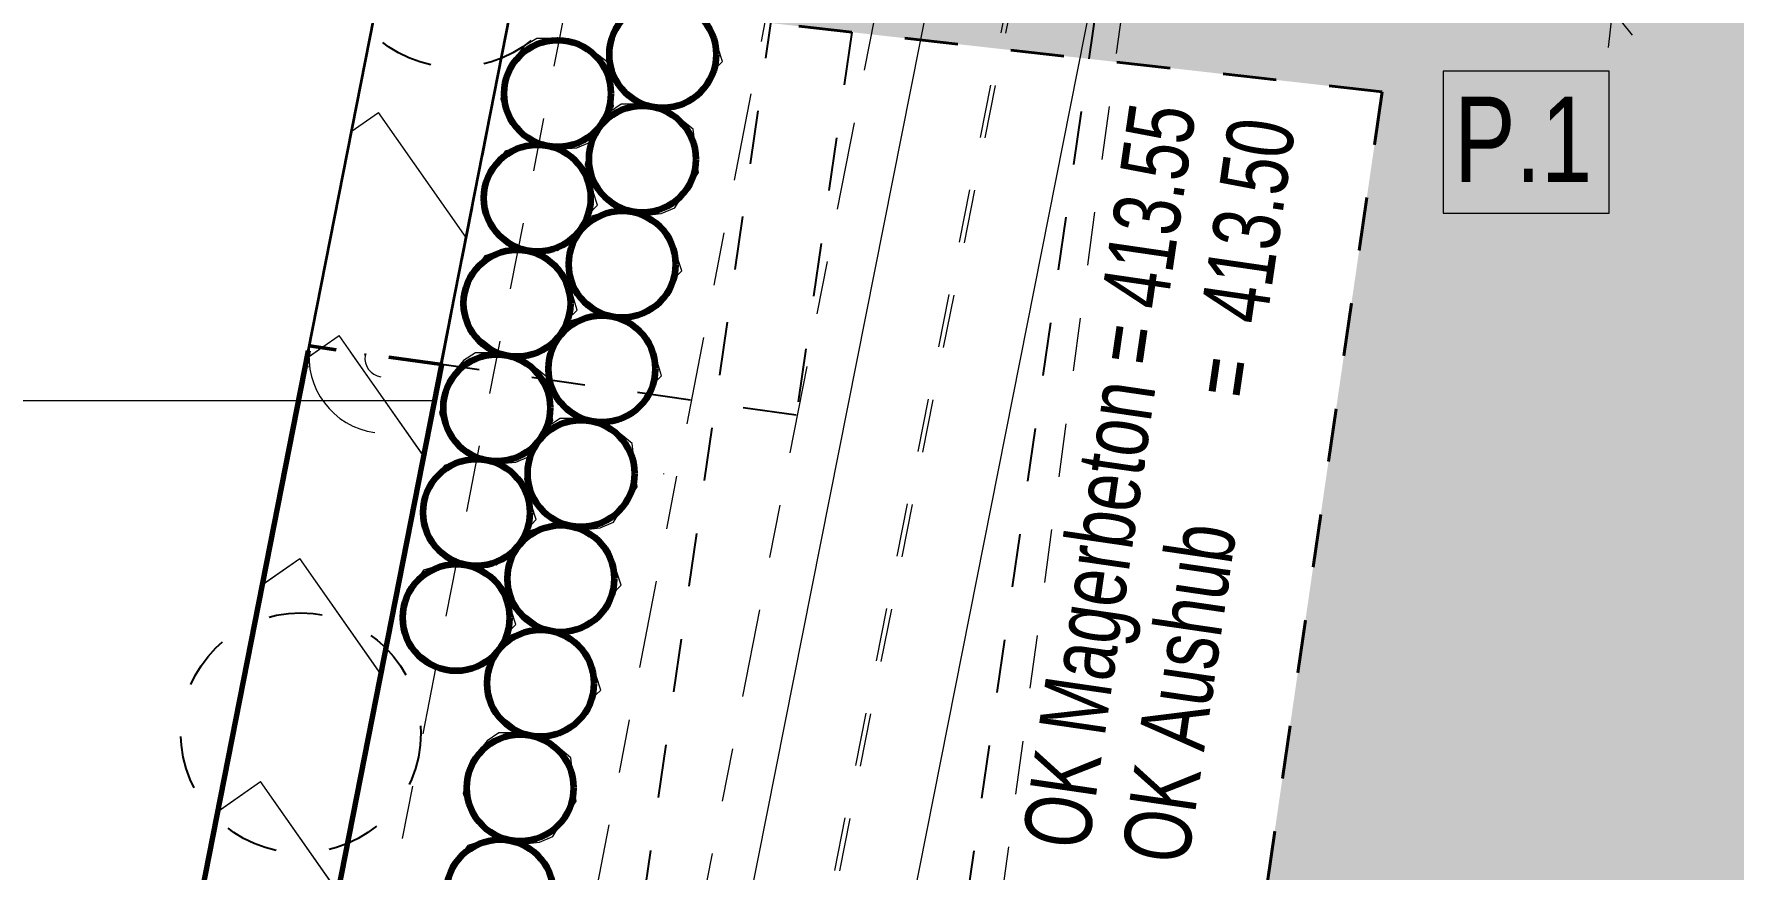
# Model space of a CAD drawing. Header units: metres. Extents: x 2681086.2 to 2681125.9, y 1225431.9 to 1225460.7.
# Drawn here: x 2681094.461 to 2681097.644, y 1225444.755 to 1225446.319 of the extents above; entities that cross this region are included whole.
import ezdxf

# ---------------------------------------------------------------- set-up
doc = ezdxf.new("R2010")
doc.units = ezdxf.units.M
doc.header["$PDMODE"] = 65
for name, pattern in [('ALL_S17', [0.025, 0, -0.025]), ('ALL_S19', [0.075, 0, -0.075]), ('AUSGEZOGEN', [0]), ('GETRENNT2_S10', [0.255, 0.125, -0.065, 0, -0.065]), ('STRICHLINIE_S4', [0.165, 0.125, -0.04]), ('STRICHPUNKT2_S11', [0.245, 0.165, -0.04, 0, -0.04]), ('VERDECKT2_S2', [0.09, 0.05, -0.04])]:
    doc.linetypes.add(name, pattern=pattern)
for name, color, linetype, lineweight in [('__4Kan_Schmutz_proj_Schraffur', 11, 'AUSGEZOGEN', 13), ('Beton Ansicht', 252, 'AUSGEZOGEN', 25), ('Beton geschnitten', 8, 'AUSGEZOGEN', 25), ('Beton verdeckt vorne', 252, 'STRICHLINIE_S4', 25), ('Design', 250, 'AUSGEZOGEN', 18), ('Stahl', 252, 'AUSGEZOGEN', 18), ('Standard', 7, 'AUSGEZOGEN', 13), ('Text Waende', 7, 'AUSGEZOGEN', 18), ('Vermassung Schnitte', 7, 'AUSGEZOGEN', 18)]:
    doc.layers.add(name, color=color, linetype=linetype, lineweight=lineweight)
doc.styles.add('ARIAL', font='arial.ttf')
doc.dimstyles.new('DIMSTYLE_3', dxfattribs={"dimtxt": 0.125, "dimasz": 0.25, "dimexe": 0, "dimexo": 0, "dimgap": 0.0625, "dimtad": 2, "dimrnd": 0.005, "dimzin": 4, "dimdsep": 46, "dimtxsty": 'ARIAL', "dimblk1": 'ALL_ML_PFEIL', "dimblk2": 'ALL_ML_PFEIL', "dimsah": 1, "dimcen": 0, "dimclrd": 7, "dimclre": 7, "dimclrt": 7, "dimadec": 0, "dimazin": 0, "dimtfac": 1, "dimtdec": 0, "dimtix": 1, "dimtmove": 2, "dimatfit": 3, "dimfxl": 0, "dimtzin": 0, "dimlwd": 0, "dimlwe": 18, "dimarcsym": 0})
doc.dimstyles.new('DIMSTYLE_7', dxfattribs={"dimtxt": 0.125, "dimasz": 0.14, "dimexe": 0, "dimexo": 0, "dimgap": 0.0625, "dimtad": 2, "dimdec": 1, "dimlfac": 100, "dimrnd": 0.5, "dimzin": 4, "dimdsep": 46, "dimtxsty": 'ARIAL', "dimblk1": 'ALL_ML_STRICH', "dimblk2": 'ALL_ML_STRICH', "dimsah": 1, "dimcen": 0, "dimclrd": 7, "dimclre": 7, "dimclrt": 7, "dimadec": 0, "dimazin": 0, "dimtfac": 1, "dimtdec": 0, "dimtix": 1, "dimtmove": 2, "dimatfit": 3, "dimfxl": 0, "dimtvp": 1.2, "dimtzin": 0, "dimlwd": 0, "dimlwe": 18, "dimarcsym": 0})
pattern_1 = [(35, (2680800.933, 1225000.674), (0.07367268, 0.41781854), [0.3, -0.3]), (125, (2680800.933, 1225000.674), (-0.41781854, 0.07367268), [0.3, -0.3])]

# ---------------------------------------------------------------- blocks, each defined once
blk = doc.blocks.new('ALL_ML_PFEIL')
at = {"color": 0, "linetype": 'ByBlock', "lineweight": -2}
for p, q in [((0, -0.5), (0, 0.5)), ((-1, 0), (0, 0)), ((0, 0), (-0.75, 0.1)), ((-0.75, -0.1), (-0.75, 0.1)), ((0, 0), (-0.75, -0.1))]:
    blk.add_line(p, q, dxfattribs=at)
blk = doc.blocks.new('*D5')
at = {"layer": 'DEFPOINTS', "color": 7, "linetype": 'AUSGEZOGEN', "lineweight": 18, "transparency": 16777216}
for p in [(2681093.875, 1225448.777), (2681092.824, 1225443.38), (2681094.696, 1225443.012)]:
    blk.add_point(p, dxfattribs=at)
at = {"layer": 'Vermassung Schnitte', "color": 7, "linetype": 'AUSGEZOGEN', "lineweight": -2, "transparency": 16777216}
for p, q in [((2681092.824, 1225443.38), (2681093.885, 1225448.775)), ((2681095.247, 1225448.507), (2681093.885, 1225448.775)), ((2681094.696, 1225443.012), (2681092.824, 1225443.38))]:
    blk.add_line(p, q, dxfattribs=at)
at = {"layer": 'Vermassung Schnitte', "color": 7, "linetype": 'AUSGEZOGEN', "lineweight": 18, "transparency": 16777216, "xscale": 0.25, "yscale": 0.25, "zscale": 0.25}
for p, rotation in [((2681093.885, 1225448.775), 78.8781), ((2681092.824, 1225443.38), 258.8781)]:
    blk.add_blockref('ALL_ML_PFEIL', p, dxfattribs=dict(at, rotation=rotation))
at = {"layer": 'Vermassung Schnitte', "color": 7, "linetype": 'AUSGEZOGEN', "lineweight": 18, "transparency": 16777216, "insert": (2681093.248, 1225446.106), "char_height": 0.125, "width": 0.4, "attachment_point": 5, "rotation": 78.8777, "style": 'ARIAL'}
blk.add_mtext('\\W0.80;\\A1;{\\A1;{5.50\\H0.082500;\\S^ ;}}', dxfattribs=at)
blk = doc.blocks.new('ALL_ML_STRICH')
at = {"color": 0, "linetype": 'ByBlock', "lineweight": -2}
for p, q in [((0, -0.5), (0, 0.5)), ((-0.3, -0.3), (0.3, 0.3)), ((-1, 0), (0.5, 0))]:
    blk.add_line(p, q, dxfattribs=at)
blk = doc.blocks.new('*D27')
at = {"layer": 'DEFPOINTS', "color": 7, "linetype": 'AUSGEZOGEN', "lineweight": 18, "transparency": 16777216}
for p in [(2681097.377, 1225446.67), (2681097.418, 1225446.364), (2681097.426, 1225446.363)]:
    blk.add_point(p, dxfattribs=at)
at = {"layer": 'Vermassung Schnitte', "color": 7, "linetype": 'AUSGEZOGEN', "lineweight": -2, "transparency": 16777216}
for p, q in [((2681097.418, 1225446.364), (2681097.451, 1225446.662)), ((2681097.451, 1225446.662), (2681097.451, 1225446.662)), ((2681097.418, 1225446.364), (2681097.418, 1225446.364))]:
    blk.add_line(p, q, dxfattribs=at)
at = {"layer": 'Vermassung Schnitte', "color": 7, "linetype": 'AUSGEZOGEN', "lineweight": 18, "transparency": 16777216, "xscale": 0.14, "yscale": 0.14, "zscale": 0.14}
for p, rotation in [((2681097.451, 1225446.662), 83.60139999999998), ((2681097.418, 1225446.364), 263.6014000000001)]:
    blk.add_blockref('ALL_ML_STRICH', p, dxfattribs=dict(at, rotation=rotation))
at = {"layer": 'Vermassung Schnitte', "color": 7, "linetype": 'AUSGEZOGEN', "lineweight": 18, "transparency": 16777216, "insert": (2681097.325, 1225446.521), "char_height": 0.125, "width": 0.4, "attachment_point": 5, "rotation": 83.6041, "style": 'ARIAL'}
blk.add_mtext('\\W0.80;\\A1;{\\A1;{30\\H0.082500;\\S^ ;}}', dxfattribs=at)

msp = doc.modelspace()

# ---------------------------------------------------------------- hatches: boundary and pattern name
at = {"layer": '__4Kan_Schmutz_proj_Schraffur', "linetype": 'AUSGEZOGEN', "lineweight": 25, "transparency": 33554687}
h = msp.add_hatch(color=254, dxfattribs=at)
h.paths.add_polyline_path([(2681100.281, 1225437.584), (2681101.461, 1225445.709), (2681101.646, 1225446.977), (2681095.608, 1225447.654), (2681095.361, 1225446.394), (2681096.987, 1225446.211), (2681096.011, 1225439.495), (2681093.741, 1225439.824), (2681093.364, 1225438.585)])
h.paths.add_polyline_path([(2681099.475, 1225438.994), (2681097.001, 1225439.352), (2681097.981, 1225446.1), (2681100.467, 1225445.821)], flags=16)
at = {"layer": 'Beton Ansicht', "linetype": 'AUSGEZOGEN', "lineweight": 13, "transparency": 33554687}
h = msp.add_hatch(dxfattribs=at)
h.set_pattern_fill('MUSTER', color=251, scale=0.3, angle=35, style=0, pattern_type=2)
h.set_pattern_definition(pattern_1)
h.paths.add_polyline_path([(2681091.008, 1225436.059), (2681090.965, 1225435.762), (2681092.44, 1225435.552), (2681094.664, 1225442.852), (2681096.816, 1225453.797), (2681096.601, 1225453.994), (2681094.516, 1225443.396), (2681092.228, 1225435.885)], flags=0)
at = {"layer": 'Beton Ansicht', "linetype": 'AUSGEZOGEN', "lineweight": 18, "transparency": 33554687}
h = msp.add_hatch(dxfattribs=at)
h.set_pattern_fill('MUSTER', color=2, scale=0.3, angle=35, style=0, pattern_type=2)
h.set_pattern_definition(pattern_1)
h.paths.add_polyline_path([(2681093.702, 1225440.721), (2681093.689, 1225440.67), (2681093.987, 1225440.627), (2681094.665, 1225442.852), (2681095.225, 1225445.7), (2681094.978, 1225445.735), (2681094.975, 1225445.726), (2681094.517, 1225443.396)], flags=0)

# ---------------------------------------------------------------- linework, layer by layer
at = {"layer": 'Beton Ansicht', "color": 251, "linetype": 'AUSGEZOGEN', "lineweight": 35, "transparency": 33554687}
for p, q in [((2681096.601, 1225453.994), (2681094.516, 1225443.396)), ((2681094.664, 1225442.852), (2681096.816, 1225453.797))]:
    msp.add_line(p, q, dxfattribs=at)
at = {"layer": 'Beton Ansicht', "color": 2, "linetype": 'AUSGEZOGEN', "lineweight": 70, "transparency": 33554687}
for p, q in [((2681094.975, 1225445.726), (2681094.517, 1225443.396)), ((2681094.665, 1225442.852), (2681095.225, 1225445.7))]:
    msp.add_line(p, q, dxfattribs=at)
at = {"layer": 'Beton Ansicht', "color": 7, "linetype": 'VERDECKT2_S2', "lineweight": 25, "transparency": 33554687}
msp.add_line((2681095.225, 1225445.7), (2681094.977, 1225445.735), dxfattribs=at)
at = {"layer": 'Beton Ansicht', "color": 2, "linetype": 'VERDECKT2_S2', "lineweight": 50, "transparency": 33554687}
msp.add_line((2681095.225, 1225445.7), (2681094.977, 1225445.735), dxfattribs=at)
at = {"layer": 'Beton Ansicht', "color": 251, "linetype": 'VERDECKT2_S2', "lineweight": 25, "transparency": 33554687}
for centre in [(2681095.251, 1225446.482), (2681094.961, 1225445.01)]:
    msp.add_circle(centre, 0.225, dxfattribs=at)
at = {"layer": 'Beton geschnitten', "color": 7, "linetype": 'ALL_S17', "lineweight": 25, "transparency": 33554687}
for p, q in [((2681095.225, 1225445.7), (2681095.485, 1225447.029)), ((2681096.022, 1225446.521), (2681095.889, 1225445.605)), ((2681096.022, 1225446.521), (2681095.889, 1225445.605)), ((2681095.889, 1225445.605), (2681095.225, 1225445.7))]:
    msp.add_line(p, q, dxfattribs=at)
at = {"layer": 'Beton geschnitten', "transparency": 33554687}
msp.add_line((2681095.082, 1225445.721), (2681095.081, 1225445.717), dxfattribs=at)
at = {"layer": 'Beton verdeckt vorne', "color": 7, "linetype": 'VERDECKT2_S2', "lineweight": 25, "transparency": 33554687}
for p, q in [((2681095.932, 1225446.967), (2681094.797, 1225439.151)), ((2681096.509, 1225446.768), (2681095.391, 1225439.067))]:
    msp.add_line(p, q, dxfattribs=at)
at = {"layer": 'Design', "color": 200, "linetype": 'GETRENNT2_S10', "lineweight": 18, "transparency": 33554687}
msp.add_line((2681094.78, 1225442.923), (2681096.914, 1225453.778), dxfattribs=at)
at = {"layer": 'Design', "color": 7, "linetype": 'ALL_S19', "lineweight": 13, "transparency": 33554687}
msp.add_line((2681096.529, 1225446.58), (2681095.547, 1225439.349), dxfattribs=at)
at = {"layer": 'Design', "color": 7, "linetype": 'AUSGEZOGEN', "lineweight": 13, "transparency": 33554687}
for p, q in [((2681094.966, 1225445.698), (2681094.977, 1225445.696)), ((2681095.641, 1225445.495), (2681095.641, 1225445.496))]:
    msp.add_line(p, q, dxfattribs=at)
at = {"layer": 'Design', "color": 7, "linetype": 'VERDECKT2_S2', "lineweight": 13, "transparency": 33554687}
for points in [[(2681095.547, 1225446.328), (2681095.541, 1225446.302), (2681095.537, 1225446.274), (2681095.542, 1225446.248), (2681095.555, 1225446.225), (2681095.577, 1225446.21), (2681095.599, 1225446.193), (2681095.624, 1225446.183), (2681095.65, 1225446.185), (2681095.676, 1225446.183), (2681095.696, 1225446.199), (2681095.714, 1225446.219), (2681095.729, 1225446.239), (2681095.741, 1225446.262), (2681095.741, 1225446.289), (2681095.738, 1225446.316), (2681095.725, 1225446.336)], [(2681095.734, 1225446.251), (2681095.751, 1225446.268), (2681095.743, 1225446.293), (2681095.735, 1225446.315), (2681095.723, 1225446.338)], [(2681095.524, 1225446.262), (2681095.508, 1225446.284), (2681095.485, 1225446.296), (2681095.458, 1225446.306), (2681095.43, 1225446.311), (2681095.403, 1225446.311), (2681095.38, 1225446.297), (2681095.363, 1225446.276), (2681095.354, 1225446.249), (2681095.342, 1225446.225), (2681095.336, 1225446.198), (2681095.344, 1225446.174), (2681095.355, 1225446.15), (2681095.373, 1225446.132), (2681095.397, 1225446.119), (2681095.424, 1225446.11), (2681095.451, 1225446.104), (2681095.478, 1225446.106), (2681095.503, 1225446.117), (2681095.517, 1225446.14), (2681095.533, 1225446.161), (2681095.547, 1225446.184), (2681095.543, 1225446.21), (2681095.541, 1225446.238), (2681095.538, 1225446.265), (2681095.517, 1225446.281), (2681095.494, 1225446.295), (2681095.468, 1225446.303), (2681095.455, 1225446.307)], [(2681095.682, 1225446.139), (2681095.667, 1225446.161), (2681095.643, 1225446.172), (2681095.616, 1225446.183), (2681095.589, 1225446.188), (2681095.561, 1225446.188), (2681095.539, 1225446.173), (2681095.521, 1225446.152), (2681095.513, 1225446.126), (2681095.5, 1225446.102), (2681095.494, 1225446.075), (2681095.502, 1225446.05), (2681095.513, 1225446.027), (2681095.531, 1225446.009), (2681095.556, 1225445.996), (2681095.582, 1225445.987), (2681095.609, 1225445.98), (2681095.636, 1225445.983), (2681095.662, 1225445.994), (2681095.676, 1225446.017), (2681095.691, 1225446.038), (2681095.706, 1225446.06), (2681095.701, 1225446.087), (2681095.699, 1225446.114), (2681095.696, 1225446.141), (2681095.675, 1225446.158), (2681095.653, 1225446.172), (2681095.626, 1225446.179), (2681095.613, 1225446.184)], [(2681095.5, 1225445.981), (2681095.517, 1225445.999), (2681095.509, 1225446.024), (2681095.501, 1225446.046), (2681095.489, 1225446.068), (2681095.472, 1225446.089), (2681095.449, 1225446.102), (2681095.421, 1225446.108), (2681095.393, 1225446.111), (2681095.367, 1225446.107), (2681095.344, 1225446.1), (2681095.329, 1225446.078), (2681095.313, 1225446.059), (2681095.306, 1225446.032), (2681095.303, 1225446.005), (2681095.308, 1225445.979), (2681095.321, 1225445.956), (2681095.343, 1225445.94), (2681095.364, 1225445.924), (2681095.389, 1225445.914), (2681095.415, 1225445.915), (2681095.442, 1225445.914), (2681095.462, 1225445.929), (2681095.48, 1225445.949), (2681095.495, 1225445.97), (2681095.506, 1225445.993), (2681095.506, 1225446.02), (2681095.503, 1225446.047), (2681095.491, 1225446.067), (2681095.479, 1225446.085)], [(2681095.658, 1225445.858), (2681095.675, 1225445.876), (2681095.667, 1225445.9), (2681095.659, 1225445.923), (2681095.647, 1225445.945), (2681095.63, 1225445.966), (2681095.607, 1225445.978), (2681095.58, 1225445.985), (2681095.551, 1225445.987), (2681095.525, 1225445.984), (2681095.502, 1225445.977), (2681095.487, 1225445.955), (2681095.471, 1225445.935), (2681095.465, 1225445.909), (2681095.461, 1225445.882), (2681095.466, 1225445.856), (2681095.479, 1225445.832), (2681095.501, 1225445.817), (2681095.522, 1225445.801), (2681095.547, 1225445.79), (2681095.573, 1225445.792), (2681095.6, 1225445.791), (2681095.62, 1225445.806), (2681095.638, 1225445.826), (2681095.653, 1225445.847), (2681095.665, 1225445.87), (2681095.664, 1225445.897), (2681095.662, 1225445.923), (2681095.649, 1225445.943), (2681095.637, 1225445.962)], [(2681095.461, 1225445.785), (2681095.479, 1225445.802), (2681095.471, 1225445.827), (2681095.463, 1225445.85), (2681095.451, 1225445.872), (2681095.434, 1225445.893), (2681095.411, 1225445.905), (2681095.383, 1225445.912), (2681095.355, 1225445.914), (2681095.329, 1225445.911), (2681095.306, 1225445.904), (2681095.291, 1225445.882), (2681095.275, 1225445.862), (2681095.268, 1225445.836), (2681095.265, 1225445.809), (2681095.269, 1225445.783), (2681095.283, 1225445.759), (2681095.305, 1225445.744), (2681095.326, 1225445.728), (2681095.351, 1225445.717), (2681095.377, 1225445.719), (2681095.403, 1225445.718), (2681095.424, 1225445.733), (2681095.441, 1225445.753), (2681095.456, 1225445.774), (2681095.468, 1225445.797), (2681095.468, 1225445.823), (2681095.465, 1225445.85), (2681095.453, 1225445.87), (2681095.441, 1225445.889)], [(2681095.62, 1225445.662), (2681095.637, 1225445.679), (2681095.629, 1225445.704), (2681095.621, 1225445.726), (2681095.609, 1225445.749), (2681095.592, 1225445.77), (2681095.569, 1225445.782), (2681095.542, 1225445.789), (2681095.513, 1225445.791), (2681095.487, 1225445.788), (2681095.464, 1225445.781), (2681095.449, 1225445.758), (2681095.433, 1225445.739), (2681095.427, 1225445.713), (2681095.423, 1225445.685), (2681095.428, 1225445.659), (2681095.441, 1225445.636), (2681095.463, 1225445.621), (2681095.484, 1225445.604), (2681095.509, 1225445.594), (2681095.535, 1225445.596), (2681095.562, 1225445.594), (2681095.582, 1225445.61), (2681095.6, 1225445.63), (2681095.615, 1225445.65), (2681095.627, 1225445.673), (2681095.626, 1225445.7), (2681095.624, 1225445.727), (2681095.611, 1225445.747), (2681095.599, 1225445.765)], [(2681095.41, 1225445.673), (2681095.394, 1225445.695), (2681095.371, 1225445.707), (2681095.343, 1225445.717), (2681095.316, 1225445.722), (2681095.288, 1225445.722), (2681095.266, 1225445.708), (2681095.249, 1225445.687), (2681095.24, 1225445.66), (2681095.228, 1225445.636), (2681095.221, 1225445.609), (2681095.23, 1225445.585), (2681095.241, 1225445.561), (2681095.259, 1225445.543), (2681095.283, 1225445.53), (2681095.309, 1225445.521), (2681095.336, 1225445.515), (2681095.364, 1225445.517), (2681095.389, 1225445.528), (2681095.403, 1225445.551), (2681095.418, 1225445.572), (2681095.433, 1225445.595), (2681095.428, 1225445.621), (2681095.426, 1225445.649), (2681095.423, 1225445.676), (2681095.403, 1225445.692), (2681095.38, 1225445.706), (2681095.353, 1225445.714), (2681095.341, 1225445.718)], [(2681095.568, 1225445.55), (2681095.552, 1225445.572), (2681095.529, 1225445.583), (2681095.502, 1225445.594), (2681095.474, 1225445.599), (2681095.447, 1225445.599), (2681095.424, 1225445.584), (2681095.407, 1225445.563), (2681095.398, 1225445.537), (2681095.386, 1225445.513), (2681095.38, 1225445.486), (2681095.388, 1225445.461), (2681095.399, 1225445.438), (2681095.417, 1225445.42), (2681095.441, 1225445.407), (2681095.468, 1225445.398), (2681095.495, 1225445.391), (2681095.522, 1225445.394), (2681095.547, 1225445.405), (2681095.561, 1225445.428), (2681095.577, 1225445.449), (2681095.591, 1225445.471), (2681095.587, 1225445.498), (2681095.585, 1225445.525), (2681095.582, 1225445.552), (2681095.561, 1225445.569), (2681095.538, 1225445.583), (2681095.512, 1225445.59), (2681095.499, 1225445.595)], [(2681095.385, 1225445.392), (2681095.402, 1225445.41), (2681095.394, 1225445.435), (2681095.386, 1225445.457), (2681095.374, 1225445.479), (2681095.358, 1225445.5), (2681095.334, 1225445.513), (2681095.307, 1225445.519), (2681095.279, 1225445.522), (2681095.252, 1225445.518), (2681095.23, 1225445.511), (2681095.214, 1225445.489), (2681095.198, 1225445.47), (2681095.192, 1225445.443), (2681095.188, 1225445.416), (2681095.193, 1225445.39), (2681095.206, 1225445.367), (2681095.228, 1225445.351), (2681095.25, 1225445.335), (2681095.275, 1225445.325), (2681095.301, 1225445.326), (2681095.327, 1225445.325), (2681095.347, 1225445.34), (2681095.365, 1225445.36), (2681095.38, 1225445.381), (2681095.392, 1225445.404), (2681095.392, 1225445.431), (2681095.389, 1225445.458), (2681095.376, 1225445.478), (2681095.365, 1225445.496)], [(2681095.544, 1225445.269), (2681095.561, 1225445.287), (2681095.553, 1225445.311), (2681095.545, 1225445.334), (2681095.533, 1225445.356), (2681095.516, 1225445.377), (2681095.493, 1225445.389), (2681095.465, 1225445.396), (2681095.437, 1225445.398), (2681095.411, 1225445.395), (2681095.388, 1225445.388), (2681095.373, 1225445.366), (2681095.357, 1225445.346), (2681095.35, 1225445.32), (2681095.347, 1225445.293), (2681095.352, 1225445.267), (2681095.365, 1225445.243), (2681095.387, 1225445.228), (2681095.408, 1225445.212), (2681095.433, 1225445.201), (2681095.459, 1225445.203), (2681095.486, 1225445.202), (2681095.506, 1225445.217), (2681095.524, 1225445.237), (2681095.539, 1225445.258), (2681095.55, 1225445.281), (2681095.55, 1225445.308), (2681095.547, 1225445.334), (2681095.535, 1225445.354), (2681095.523, 1225445.373)], [(2681095.347, 1225445.196), (2681095.364, 1225445.213), (2681095.356, 1225445.238), (2681095.348, 1225445.261), (2681095.336, 1225445.283), (2681095.319, 1225445.304), (2681095.296, 1225445.316), (2681095.269, 1225445.323), (2681095.241, 1225445.325), (2681095.214, 1225445.322), (2681095.191, 1225445.315), (2681095.176, 1225445.293), (2681095.16, 1225445.273), (2681095.154, 1225445.247), (2681095.15, 1225445.22), (2681095.155, 1225445.194), (2681095.168, 1225445.17), (2681095.19, 1225445.155), (2681095.212, 1225445.139), (2681095.236, 1225445.128), (2681095.262, 1225445.13), (2681095.289, 1225445.129), (2681095.309, 1225445.144), (2681095.327, 1225445.164), (2681095.342, 1225445.185), (2681095.354, 1225445.208), (2681095.354, 1225445.234), (2681095.351, 1225445.261), (2681095.338, 1225445.281), (2681095.327, 1225445.3)], [(2681095.505, 1225445.073), (2681095.523, 1225445.09), (2681095.515, 1225445.115), (2681095.507, 1225445.137), (2681095.495, 1225445.16), (2681095.478, 1225445.181), (2681095.455, 1225445.193), (2681095.427, 1225445.2), (2681095.399, 1225445.202), (2681095.373, 1225445.199), (2681095.35, 1225445.192), (2681095.335, 1225445.169), (2681095.319, 1225445.15), (2681095.312, 1225445.124), (2681095.309, 1225445.096), (2681095.313, 1225445.07), (2681095.327, 1225445.047), (2681095.349, 1225445.032), (2681095.37, 1225445.015), (2681095.395, 1225445.005), (2681095.421, 1225445.007), (2681095.447, 1225445.005), (2681095.468, 1225445.021), (2681095.485, 1225445.041), (2681095.5, 1225445.061), (2681095.512, 1225445.084), (2681095.512, 1225445.111), (2681095.509, 1225445.138), (2681095.497, 1225445.158), (2681095.485, 1225445.176)], [(2681095.454, 1225444.961), (2681095.438, 1225444.983), (2681095.415, 1225444.994), (2681095.387, 1225445.005), (2681095.36, 1225445.01), (2681095.332, 1225445.01), (2681095.31, 1225444.995), (2681095.293, 1225444.974), (2681095.284, 1225444.948), (2681095.272, 1225444.924), (2681095.265, 1225444.897), (2681095.274, 1225444.872), (2681095.285, 1225444.849), (2681095.303, 1225444.831), (2681095.327, 1225444.818), (2681095.353, 1225444.809), (2681095.38, 1225444.802), (2681095.408, 1225444.805), (2681095.433, 1225444.816), (2681095.447, 1225444.839), (2681095.462, 1225444.86), (2681095.477, 1225444.882), (2681095.472, 1225444.909), (2681095.47, 1225444.936), (2681095.467, 1225444.963), (2681095.447, 1225444.98), (2681095.424, 1225444.994), (2681095.397, 1225445.001), (2681095.385, 1225445.006)], [(2681095.43, 1225444.745), (2681095.418, 1225444.767), (2681095.402, 1225444.788), (2681095.378, 1225444.8), (2681095.351, 1225444.807), (2681095.323, 1225444.809), (2681095.296, 1225444.806), (2681095.274, 1225444.799), (2681095.258, 1225444.777), (2681095.242, 1225444.757), (2681095.236, 1225444.731)], [(2681095.433, 1225444.745), (2681095.42, 1225444.765), (2681095.409, 1225444.784)]]:
    msp.add_lwpolyline(points, dxfattribs=at)
at = {"layer": 'Design', "color": 52, "linetype": 'AUSGEZOGEN', "lineweight": 100, "transparency": 33554687}
for centre in [(2681095.639, 1225446.281), (2681095.442, 1225446.208), (2681095.601, 1225446.085), (2681095.404, 1225446.012), (2681095.563, 1225445.888), (2681095.366, 1225445.815), (2681095.525, 1225445.692), (2681095.328, 1225445.619), (2681095.486, 1225445.496), (2681095.29, 1225445.423), (2681095.448, 1225445.299), (2681095.252, 1225445.226), (2681095.41, 1225445.103), (2681095.372, 1225444.907), (2681095.334, 1225444.71)]:
    msp.add_circle(centre, 0.1, dxfattribs=at)
at = {"layer": 'Design', "color": 7, "linetype": 'AUSGEZOGEN', "lineweight": 13, "transparency": 33554687}
for centre, radius, start, end in [((2681095.12, 1225445.715), 0.1439, 172.0508, 261.8719), ((2681095.116, 1225445.712), 0.035, 171.9006, 261.8718)]:
    msp.add_arc(centre, radius, start, end, dxfattribs=at)
at = {"layer": 'Stahl', "transparency": 33554687}
for p, q in [((2681094.612, 1225438.694), (2681096.317, 1225447.29)), ((2681094.908, 1225438.646), (2681096.616, 1225447.257))]:
    msp.add_line(p, q, dxfattribs=at)
at = {"layer": 'Stahl', "linetype": 'VERDECKT2_S2', "transparency": 33554687}
for p, q in [((2681094.755, 1225438.671), (2681096.462, 1225447.274)), ((2681094.764, 1225438.67), (2681096.471, 1225447.273))]:
    msp.add_line(p, q, dxfattribs=at)
at = {"layer": 'Standard', "color": 94, "linetype": 'VERDECKT2_S2', "lineweight": 40, "transparency": 33554687}
for q in [(2681095.707, 1225446.355), (2681096.011, 1225439.495)]:
    msp.add_line((2681096.987, 1225446.211), q, dxfattribs=at)
at = {"layer": 'Standard', "color": 7, "linetype": 'AUSGEZOGEN', "lineweight": 13, "transparency": 33554687}
msp.add_line((2681091.905, 1225445.633), (2681095.215, 1225445.633), dxfattribs=at)
at = {"layer": 'Text Waende', "color": 7, "linetype": 'AUSGEZOGEN', "lineweight": 13, "transparency": 33554687}
msp.add_lwpolyline([(2681097.101, 1225445.984), (2681097.412, 1225445.984), (2681097.412, 1225446.25), (2681097.101, 1225446.25), (2681097.101, 1225445.984)], dxfattribs=at)
at = {"layer": 'Vermassung Schnitte', "color": 7, "linetype": 'STRICHPUNKT2_S11', "lineweight": 18, "transparency": 33554687}
for p, q in [((2681095.153, 1225442.85), (2681096.906, 1225451.879)), ((2681095.346, 1225442.796), (2681097.103, 1225451.841))]:
    msp.add_line(p, q, dxfattribs=at)

# ---------------------------------------------------------------- texts
at = {"layer": 'Standard', "color": 94, "linetype": 'AUSGEZOGEN', "lineweight": 40, "transparency": 33554687, "insert": (2681096.312, 1225444.806), "char_height": 0.125, "width": 1.5446, "attachment_point": 1, "rotation": 81.6973, "line_spacing_factor": 0.9036, "style": 'ARIAL'}
msp.add_mtext('\\A1;{\\fArial|i0|b0;\\H0.125000;\\W0.714286;\\C94;OK Magerbeton = 413.55}\\P{\\fArial|i0|b0;\\H0.125000;\\W0.714286;\\C7;OK Aushub       =  413.50}\\P', dxfattribs=at)
at = {"layer": 'Text Waende', "color": 7, "linetype": 'AUSGEZOGEN', "lineweight": 13, "transparency": 33554687, "insert": (2681097.122, 1225446.042), "char_height": 0.16, "width": 0.3298, "attachment_point": 7, "style": 'ARIAL'}
msp.add_mtext('\\W0.77;P.1', dxfattribs=at)

# ---------------------------------------------------------------- dimensions: what is measured, and where the dimension line sits
at = {"layer": 'Vermassung Schnitte', "color": 7, "linetype": 'AUSGEZOGEN', "lineweight": 18, "transparency": 33554687}
for base, p1, p2, angle, dimstyle, picture, middle in [((2681093.885, 1225448.775), (2681094.696, 1225443.012), (2681095.247, 1225448.507), 78.8781, 'DIMSTYLE_3', '*D5', (2681093.248, 1225446.106)), ((2681097.451, 1225446.662), (2681097.418, 1225446.364), (2681097.451, 1225446.662), 83.6014, 'DIMSTYLE_7', '*D27', (2681097.325, 1225446.521))]:
    dim = msp.add_linear_dim(base=base, p1=p1, p2=p2, angle=angle, dimstyle=dimstyle, override={"dimpost": '<>', "dimclrd": 7, "dimclre": 7, "dimclrt": 7, "dimlwd": 0, "dimlwe": 18}, dxfattribs=at)
    dim.commit()
    dim.dimension.update_dxf_attribs({"geometry": picture, "text_midpoint": middle, "dimtype": 160})

doc.saveas('drawing.dxf')
